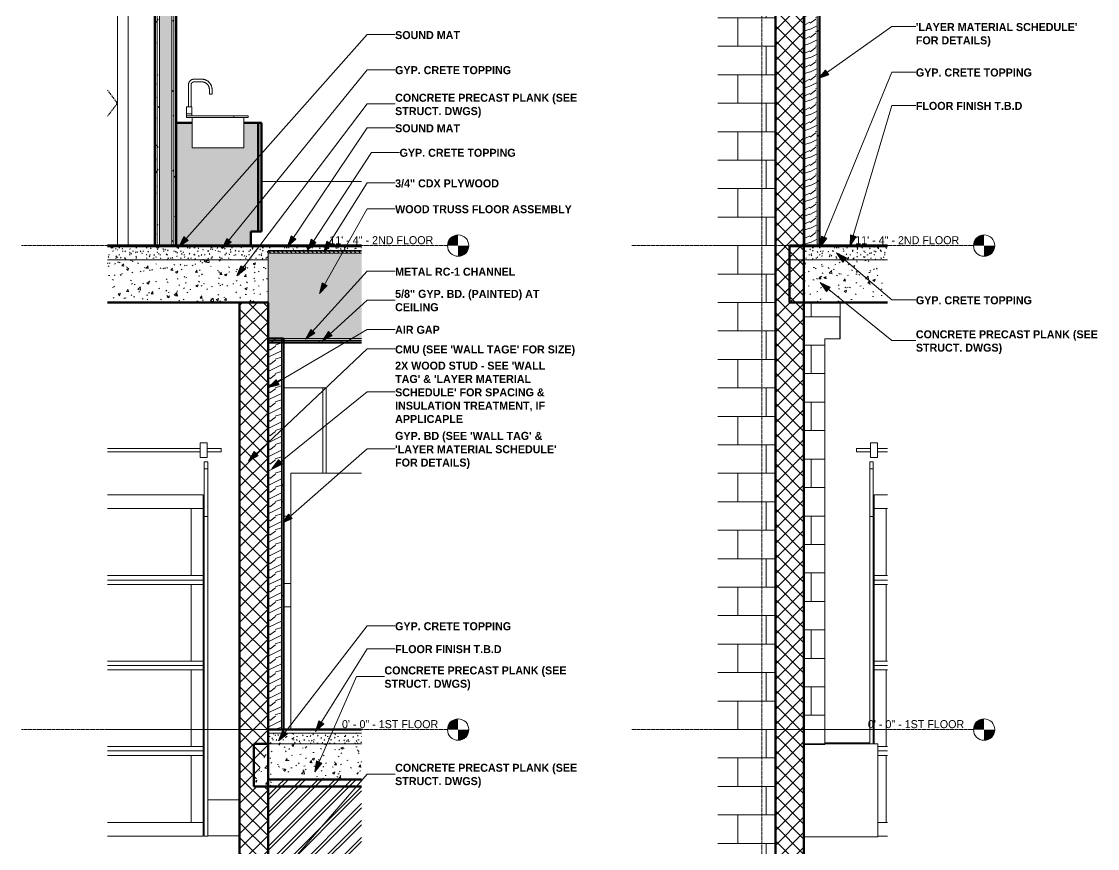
# Model space of a CAD drawing. Header units: inches. Extents: x 11710 to 12358, y -212 to 450.
# Drawn here: x 11709.7 to 12012.1, y -33.4 to 199 of the extents above; entities that cross this region are included whole.
import ezdxf

# ---------------------------------------------------------------- set-up
doc = ezdxf.new("R2010")
doc.units = ezdxf.units.IN
doc.header["$MEASUREMENT"] = 0
for name, pattern in [('Aligning Line 1_8_', [0.25, 0.125, -0.125]), ('Dash 1_16_', [0.125, 0.0625, -0.0625]), ('Grid Line 1_2_', [0.875, 0.5, -0.125, 0.125, -0.125])]:
    doc.linetypes.add(name, pattern=pattern)
for name, color, linetype, lineweight in [('0-1', 7, 'Continuous', 5), ('0-2', 10, 'Continuous', 18), ('0-4', 50, 'Continuous', 5), ('A-DOOR-1', 250, 'Dash 1_16_', 9), ('A-DOOR-3', 135, 'Continuous', 18), ('A-DOOR-FRAM-1', 250, 'Continuous', 9), ('A-FLOR-1', 8, 'Continuous', 5), ('A-FLOR-2', 31, 'Continuous', 5), ('A-FLOR-3', 251, 'Continuous', 5), ('A-FLOR-4', 192, 'Continuous', 70), ('A-FLOR-5', 135, 'Continuous', 18), ('A-FLOR-LEVL', 51, 'Continuous', 9), ('A-FLOR-LEVL-1', 51, 'Grid Line 1_2_', 9), ('A-FLOR-MCUT', 51, 'Continuous', 18), ('A-FLOR-PATT-1', 8, 'Continuous', 9), ('A-WALL-1', 252, 'Continuous', 18), ('A-WALL-2', 10, 'Continuous', 18), ('A-WALL-3', 7, 'Continuous', 70), ('A-WALL-4', 135, 'Continuous', 18), ('A-WALL-PATT-1', 250, 'Continuous', 9), ('A-WALL-PATT-2', 253, 'Continuous', 9), ('A-WALL-PATT-3', 55, 'Continuous', 9), ('A-WALL-PATT-4', 45, 'Continuous', 9), ('G-ANNO-SYMB', 111, 'Aligning Line 1_8_', 9), ('G-ANNO-TEXT', 231, 'Continuous', 9), ('I-WALL-1', 7, 'Continuous', 70), ('P-SANR-FIXT-1', 55, 'Continuous', 9), ('Q-CASE-1', 55, 'Continuous', 9), ('Q-CASE-2', 9, 'Continuous', 9), ('Q-CASE-3', 7, 'Continuous', 70), ('Q-SPCQ-1', 55, 'Continuous', 9), ('S-FNDN-3', 135, 'Continuous', 18), ('S-GRID-1', 1, 'Grid Line 1_2_', 9)]:
    doc.layers.add(name, color=color, linetype=linetype, lineweight=lineweight)
doc.styles.add('Century Gothic', font='ufonts.com_century-gothic.ttf', dxfattribs={"height": 2.25})
doc.styles.add('Century Gothic_B', font='GOTHICB.TTF', dxfattribs={"height": 2.25})
pattern_1 = [(0, (11023.755, 72), (7.68, 1.92), [0.317, -5.443, 0.317, -5.443, -30.72]), (0, (11023.755, 72), (7.68, 1.92), [-11.52, 0.317, -11.203, 0.317, -5.443, -13.44]), (0, (11023.755, 72), (7.68, 1.92), [-28.8, 0.317, -3.523, 0.317, -9.283]), (120, (11026.635, 72.96), (-5.502769, 5.691075), [0.317, -5.443, 0.317, -5.443, -30.72]), (120, (11026.635, 72.96), (-5.502769, 5.691075), [-11.52, 0.317, -11.203, 0.317, -5.443, -13.44]), (120, (11026.635, 72.96), (-5.502769, 5.691075), [-28.8, 0.317, -3.523, 0.317, -9.283]), (240, (11027.595, 76.8), (-2.177231, -7.611075), [0.317, -5.443, 0.317, -5.443, -30.72]), (240, (11027.595, 76.8), (-2.177231, -7.611075), [-11.52, 0.317, -11.203, 0.317, -5.443, -13.44]), (240, (11027.595, 76.8), (-2.177231, -7.611075), [-28.8, 0.317, -3.523, 0.317, -9.283])]
pattern_2 = [(0, (11023.755, 72), (3.84, 0.96), [0.317, -2.563, 0.317, -2.563, -15.36]), (0, (11023.755, 72), (3.84, 0.96), [-5.76, 0.317, -5.443, 0.317, -2.563, -6.72]), (0, (11023.755, 72), (3.84, 0.96), [-14.4, 0.317, -1.603, 0.317, -4.483]), (120, (11025.195, 72.48), (-2.7513844, 2.8455376), [0.317, -2.563, 0.317, -2.563, -15.36]), (120, (11025.195, 72.48), (-2.7513844, 2.8455376), [-5.76, 0.317, -5.443, 0.317, -2.563, -6.72]), (120, (11025.195, 72.48), (-2.7513844, 2.8455376), [-14.4, 0.317, -1.603, 0.317, -4.483]), (240, (11025.675, 74.4), (-1.0886156, -3.8055376), [0.317, -2.563, 0.317, -2.563, -15.36]), (240, (11025.675, 74.4), (-1.0886156, -3.8055376), [-5.76, 0.317, -5.443, 0.317, -2.563, -6.72]), (240, (11025.675, 74.4), (-1.0886156, -3.8055376), [-14.4, 0.317, -1.603, 0.317, -4.483])]
pattern_3 = [(50, (11023.755, 72), (6.885997, -0.602097), [0.72, -7.92]), (355, (11023.755, 72), (-1.331756, 7.220547), [0.576, -6.336]), (100.451, (11024.329, 71.95), (5.55363, 6.61819), [0.612, -6.731]), (46.184, (11023.755, 73.92), (10.24564, -1.588925), [1.08, -11.88]), (96.636, (11024.609, 73.788), (8.97244, 9.35152), [0.918, -10.096]), (351.184, (11023.755, 73.92), (8.9732, 9.35123), [0.864, -9.504]), (21, (11024.715, 73.44), (5.730726, -3.865003), [0.72, -7.92]), (326, (11024.715, 73.44), (2.33581, 6.96088), [0.576, -6.336]), (71.451, (11025.193, 73.118), (8.065876, 3.09595), [0.612, -6.731]), (37.5, (11023.755, 72), (0.116866, 3.1954784), [0.317, -5.942, 0.317, -6.115, -6.36]), (37.5, (11023.755, 72), (0.116866, 3.1954784), [-12.691, 0.317, -6.043]), (7.5, (11023.755, 72), (2.52543, 3.786025), [0.317, -3.35, 0.317, -5.798, -2.424]), (7.5, (11023.755, 72), (2.52543, 3.786025), [-9.782, 0.317, -2.107]), (327.5, (11021.614, 72), (5.1243685, -0.216176), [0.317, -2.083, 0.317, -7.171, -9.936]), (327.5, (11021.614, 72), (5.1243685, -0.216176), [-9.888, 0.317, -9.619]), (317.5, (11020.654, 72), (5.598326, 0.96141), [0.317, -2.803, 0.317, -4.656, -7.056]), (317.5, (11020.654, 72), (5.598326, 0.96141), [-8.093, 0.317, -6.739])]
pattern_4 = [(0, (11811.6385, -20), (0, 8), []), (90, (11811.6385, -20), (-8, 8), [8, -8])]

# ---------------------------------------------------------------- blocks, each defined once
blk = doc.blocks.new('Refrigerator_-_Side-by-Side_6047 - 36_ X 30_-1372843-Section 25 - Callout 1')
at = {"layer": 'Q-SPCQ-1'}
for p, q in [((11805.25, 72), (11785.36, 72)), ((11785.36, 72), (11785.36, 0))]:
    blk.add_line(p, q, dxfattribs=at)
blk = doc.blocks.new('OD_CW_Base Cabinet - OD_CW_Base Cabinet-2128665-Section 25 - Callout 1')
at = {"layer": 'Q-CASE-1'}
blk.add_line((11785.36, 34.5), (11783.36, 34.5), dxfattribs=at)
blk = doc.blocks.new('OD_CW_Upper Cabinet - OD_CW_Upper Cabinet-2128637-Section 25 - Callout 1')
at = {"layer": 'Q-CASE-1'}
for p, q in [((11794.36, 96), (11783.36, 96)), ((11795.36, 96), (11794.36, 96)), ((11794.36, 72), (11794.36, 96)), ((11794.36, 96), (11794.36, 72)), ((11795.36, 96), (11795.36, 72)), ((11785.36, 60), (11783.36, 60))]:
    blk.add_line(p, q, dxfattribs=at)
blk = doc.blocks.new('Range - 24_ x 24_-1372826-Section 25 - Callout 1')
at = {"layer": 'Q-SPCQ-1'}
blk.add_line((11785.36, 41), (11783.36, 41), dxfattribs=at)
blk = doc.blocks.new('Bath Tub - Maestro - 60_x30_-1372872-Section 25 - Callout 1')
at = {"layer": 'P-SANR-FIXT-1'}
blk.add_line((11777.19, 154), (11805.25, 154), dxfattribs=at)
blk = doc.blocks.new('M_Sink Vanity-Square - 500 x 440mm-1352614-Section 25 - Callout 1')
at = {"layer": 'P-SANR-FIXT-1'}
for p, q in [((11760.38, 182.75), (11758.19, 182.75)), ((11758.19, 182), (11760.38, 182)), ((11756.63, 181.19), (11756.63, 175)), ((11757.38, 175), (11757.38, 181.19)), ((11762.5, 179.87), (11762.5, 178.5)), ((11763.25, 178.5), (11762.5, 178.5)), ((11763.25, 178.5), (11763.25, 179.87)), ((11756.06, 175), (11756.06, 172.99)), ((11756.06, 175), (11756.06, 172.99)), ((11756.06, 172.99), (11756.06, 172.5)), ((11756.06, 172.99), (11757.56, 172.99)), ((11756.06, 172.5), (11756.06, 172)), ((11756.06, 172.5), (11758.56, 172.5)), ((11756.08, 175), (11756.81, 175)), ((11756.08, 175), (11756.08, 175)), ((11756.81, 175), (11757.55, 175)), ((11757.55, 175), (11757.55, 175)), ((11757.56, 172.99), (11757.56, 175)), ((11757.56, 172.99), (11757.56, 175)), ((11757.56, 172.5), (11757.56, 172.99)), ((11758.56, 172.5), (11769.39, 172.5)), ((11769.39, 172.5), (11773.39, 172.5)), ((11769.39, 172), (11769.39, 172.5)), ((11773.39, 172.5), (11773.39, 172)), ((11758.56, 172), (11756.06, 172)), ((11757.69, 172), (11757.69, 163.5)), ((11769.39, 172), (11758.56, 172)), ((11773.39, 172), (11769.39, 172)), ((11772.14, 163.5), (11772.14, 172)), ((11760.44, 163.5), (11757.69, 163.5)), ((11769.39, 163.5), (11760.44, 163.5)), ((11772.14, 163.5), (11769.39, 163.5))]:
    blk.add_line(p, q, dxfattribs=at)
at = {"layer": 'P-SANR-FIXT-1', "flags": 128}
for points in [[(11758.19, 182.75), (11758.13, 182.75), (11758.06, 182.75), (11758, 182.74), (11757.94, 182.73), (11757.88, 182.72), (11757.82, 182.71), (11757.76, 182.69), (11757.7, 182.67), (11757.64, 182.65), (11757.58, 182.63), (11757.52, 182.6), (11757.47, 182.57), (11757.41, 182.54), (11757.36, 182.51), (11757.31, 182.48), (11757.26, 182.44), (11757.21, 182.4), (11757.16, 182.36), (11757.11, 182.32), (11757.07, 182.28), (11757.03, 182.23), (11756.99, 182.18), (11756.95, 182.13), (11756.91, 182.08), (11756.87, 182.03), (11756.84, 181.98), (11756.81, 181.92), (11756.78, 181.87), (11756.76, 181.81), (11756.73, 181.75), (11756.71, 181.69), (11756.69, 181.64), (11756.68, 181.58), (11756.66, 181.51), (11756.65, 181.45), (11756.64, 181.39), (11756.63, 181.33), (11756.63, 181.27), (11756.63, 181.2), (11756.63, 181.19)], [(11757.38, 181.19), (11757.38, 181.22), (11757.38, 181.25), (11757.38, 181.28), (11757.39, 181.32), (11757.39, 181.35), (11757.4, 181.38), (11757.41, 181.41), (11757.42, 181.44), (11757.43, 181.47), (11757.44, 181.5), (11757.45, 181.53), (11757.47, 181.56), (11757.48, 181.59), (11757.5, 181.62), (11757.52, 181.65), (11757.54, 181.67), (11757.56, 181.7), (11757.58, 181.72), (11757.6, 181.75), (11757.62, 181.77), (11757.65, 181.79), (11757.67, 181.81), (11757.7, 181.83), (11757.72, 181.85), (11757.75, 181.87), (11757.78, 181.89), (11757.81, 181.9), (11757.84, 181.92), (11757.86, 181.93), (11757.89, 181.94), (11757.93, 181.96), (11757.96, 181.97), (11757.99, 181.97), (11758.02, 181.98), (11758.05, 181.99), (11758.08, 181.99), (11758.12, 182), (11758.15, 182), (11758.18, 182), (11758.19, 182)], [(11763.25, 179.87), (11763.25, 179.99), (11763.24, 180.1), (11763.23, 180.22), (11763.22, 180.33), (11763.19, 180.45), (11763.17, 180.56), (11763.14, 180.67), (11763.11, 180.78), (11763.07, 180.89), (11763.02, 180.99), (11762.98, 181.1), (11762.93, 181.2), (11762.87, 181.3), (11762.81, 181.4), (11762.75, 181.5), (11762.68, 181.59), (11762.61, 181.68), (11762.54, 181.77), (11762.46, 181.86), (11762.38, 181.94), (11762.3, 182.02), (11762.21, 182.09), (11762.12, 182.16), (11762.03, 182.23), (11761.93, 182.29), (11761.83, 182.35), (11761.73, 182.41), (11761.63, 182.46), (11761.52, 182.51), (11761.42, 182.55), (11761.31, 182.59), (11761.2, 182.63), (11761.09, 182.66), (11760.98, 182.69), (11760.87, 182.71), (11760.75, 182.73), (11760.64, 182.74), (11760.52, 182.75), (11760.41, 182.75), (11760.38, 182.75)], [(11760.38, 182), (11760.46, 182), (11760.55, 181.99), (11760.63, 181.98), (11760.72, 181.97), (11760.8, 181.96), (11760.88, 181.94), (11760.96, 181.92), (11761.05, 181.89), (11761.13, 181.86), (11761.2, 181.83), (11761.28, 181.8), (11761.36, 181.76), (11761.43, 181.72), (11761.51, 181.68), (11761.58, 181.63), (11761.65, 181.58), (11761.71, 181.53), (11761.78, 181.47), (11761.84, 181.42), (11761.9, 181.36), (11761.96, 181.29), (11762.01, 181.23), (11762.07, 181.16), (11762.12, 181.09), (11762.17, 181.02), (11762.21, 180.95), (11762.25, 180.88), (11762.29, 180.8), (11762.33, 180.72), (11762.36, 180.65), (11762.39, 180.57), (11762.41, 180.48), (11762.44, 180.4), (11762.45, 180.32), (11762.47, 180.24), (11762.48, 180.15), (11762.49, 180.07), (11762.5, 179.98), (11762.5, 179.9), (11762.5, 179.87)]]:
    blk.add_lwpolyline(points, dxfattribs=at)
blk = doc.blocks.new('OD_CW_Base Cabinet - OD_CW_Base Cabinet-1833608-Section 25 - Callout 1')
at = {"layer": 'Q-CASE-2'}
for points in [[(11774.19, 136), (11774.19, 140), (11776.19, 140), (11776.19, 170.5), (11772.14, 170.5), (11772.14, 163.5), (11757.69, 163.5), (11757.69, 170.5), (11753.19, 170.5), (11753.19, 136), (11769.57, 136)], [(11777.19, 140), (11777.19, 170.5), (11776.19, 170.5), (11776.19, 140)]]:
    blk.add_hatch(color=256, dxfattribs=at).paths.add_polyline_path(points, flags=0)
at = {"layer": 'Q-CASE-3'}
for p, q in [((11757.69, 170.5), (11753.19, 170.5)), ((11753.19, 170.5), (11753.19, 136)), ((11776.19, 170.5), (11772.14, 170.5)), ((11777.19, 170.5), (11776.19, 170.5)), ((11776.19, 170.5), (11776.19, 140)), ((11776.19, 140), (11776.19, 170.5)), ((11777.19, 140), (11777.19, 170.5)), ((11774.19, 136), (11774.19, 140)), ((11774.19, 140), (11776.19, 140)), ((11776.19, 140), (11777.19, 140)), ((11753.19, 136), (11774.19, 136))]:
    blk.add_line(p, q, dxfattribs=at)
blk = doc.blocks.new('Single-Flush - 30_ x 80_-1421383-Section 25 - Callout 1')
at = {"layer": 'A-DOOR-1'}
for p in [(11733.9, 179.65), (11733.9, 172.35)]:
    blk.add_line(p, (11736.64, 176), dxfattribs=at)
at = {"layer": 'A-DOOR-FRAM-1'}
for p, q in [((11739.64, 219), (11733.9, 219)), ((11739.64, 136), (11739.64, 219)), ((11733.9, 216), (11736.64, 216)), ((11736.64, 216), (11736.64, 136))]:
    blk.add_line(p, q, dxfattribs=at)
blk = doc.blocks.new('CTR - 1st Phase - Unit Layouts_rvt-1-Section 25 - Callout 1')
at = {"layer": '0-2'}
for name in ['Single-Flush - 30_ x 80_-1421383-Section 25 - Callout 1', 'M_Sink Vanity-Square - 500 x 440mm-1352614-Section 25 - Callout 1', 'OD_CW_Base Cabinet - OD_CW_Base Cabinet-1833608-Section 25 - Callout 1', 'Bath Tub - Maestro - 60_x30_-1372872-Section 25 - Callout 1', 'OD_CW_Upper Cabinet - OD_CW_Upper Cabinet-2128637-Section 25 - Callout 1', 'Refrigerator_-_Side-by-Side_6047 - 36_ X 30_-1372843-Section 25 - Callout 1', 'Range - 24_ x 24_-1372826-Section 25 - Callout 1', 'OD_CW_Base Cabinet - OD_CW_Base Cabinet-2128665-Section 25 - Callout 1']:
    blk.add_blockref(name, (0, 0), dxfattribs=at)
blk = doc.blocks.new('CTR - 1st Phase - Common Walls_rvt-1-Section 25 - Callout 1')
at = {"layer": 'A-WALL-1'}
blk.add_hatch(color=256, dxfattribs=at).paths.add_polyline_path([(11778.99, 0), (11779.24, 0), (11779.24, 108.75), (11778.99, 108.75), (11778.99, 24.7)], flags=0)
at = {"layer": 'A-WALL-PATT-1'}
h = blk.add_hatch(dxfattribs=at)
h.set_pattern_fill('FP_1', color=256, style=0, pattern_type=2)
h.set_pattern_definition(pattern_1)
h.paths.add_polyline_path([(11747.81, 136), (11747.81, 240.75), (11747.19, 240.75), (11747.19, 136)], flags=0)
h = blk.add_hatch(dxfattribs=at)
h.set_pattern_fill('FP_1', color=256, style=0, pattern_type=2)
h.set_pattern_definition(pattern_1)
h.paths.add_polyline_path([(11748.44, 136), (11748.44, 240.75), (11747.81, 240.75), (11747.81, 136)], flags=0)
h = blk.add_hatch(dxfattribs=at)
h.set_pattern_fill('FP_1', color=256, style=0, pattern_type=2)
h.set_pattern_definition(pattern_1)
h.paths.add_polyline_path([(11751.94, 136), (11752.56, 136), (11752.56, 240.75), (11751.94, 240.75), (11751.94, 140)], flags=0)
h = blk.add_hatch(dxfattribs=at)
h.set_pattern_fill('FP_1', color=256, style=0, pattern_type=2)
h.set_pattern_definition(pattern_1)
h.paths.add_polyline_path([(11752.56, 136), (11753.19, 136), (11753.19, 240.75), (11752.56, 240.75), (11752.56, 136.79)], flags=0)
h = blk.add_hatch(dxfattribs=at)
h.set_pattern_fill('FP_1', color=256, style=0, pattern_type=2)
h.set_pattern_definition(pattern_1)
h.paths.add_polyline_path([(11783.36, 0), (11783.36, 108.75), (11782.74, 108.75), (11782.74, 0)], flags=0)
at = {"layer": 'A-WALL-PATT-2'}
h = blk.add_hatch(dxfattribs=at)
h.set_pattern_fill('FP_5', color=256, style=0, pattern_type=2)
h.set_pattern_definition([(161.57, (11023.875, 72.12), (-0.9603837, -0.00039918), [0, -6.83, 0.758, 0]), (18.43, (11023.635, 72.12), (-0.9603837, 0.00039918), [0, -6.83, 0.758, 0]), (108.43, (11023.875, 72.12), (0.47951018, -2.4005264), [2.276, -5.312]), (71.57, (11023.635, 72.12), (0.47951018, 2.4005264), [2.276, -5.312])])
h.paths.add_polyline_path([(11751.94, 136), (11751.94, 241.87), (11748.44, 241.87), (11748.44, 136), (11751.74, 136)], flags=0)
h = blk.add_hatch(dxfattribs=at)
h.set_pattern_fill('FP_7', color=256, style=0, pattern_type=2)
h.set_pattern_definition([(216.87, (11025.354, 75.998), (11.9951857, 7.9964214), [1.999, -17.993]), (206.565, (11027.753, 74.799), (-3.998093, -3.998086), [4.47, -4.47]), (198.435, (11027.753, 72.8), (-7.9970804, -3.9980748), [2.529, -10.115])])
h.paths.add_polyline_path([(11779.24, 0), (11782.74, 0), (11782.74, 109.87), (11779.24, 109.87), (11779.24, 21.73)], flags=0)
h = blk.add_hatch(dxfattribs=at)
h.set_pattern_fill('FP_6', color=256, style=0, pattern_type=2)
h.set_pattern_definition([(45, (11023.755, 72), (-2.375879, 2.375879), []), (45, (11023.755, 75.6), (-2.375879, 2.375879), [])])
h.paths.add_polyline_path([(11785.18, -128), (11786.18, -128), (11786.18, -40), (11805.25, -40), (11805.25, -14), (11778.99, -14), (11782.62, -16), (11778.99, -16), (11778.99, -128)], flags=0)
at = {"layer": 'A-WALL-2'}
for p, q in [((11747.81, 242), (11747.81, 136)), ((11748.44, 242), (11748.44, 136)), ((11751.94, 242), (11751.94, 136)), ((11752.56, 242), (11752.56, 136)), ((11779.24, 109.87), (11779.24, 0)), ((11782.74, 109.87), (11782.74, 0))]:
    blk.add_line(p, q, dxfattribs=at)
at = {"layer": 'A-WALL-3'}
for p, q in [((11783.36, 109.87), (11778.99, 109.87)), ((11778.99, 109.87), (11778.99, 0)), ((11783.36, 0), (11783.36, 109.87)), ((11778.99, 0), (11783.36, 0))]:
    blk.add_line(p, q, dxfattribs=at)
at = {"layer": 'I-WALL-1'}
for p, q in [((11747.19, 242), (11747.19, 136)), ((11753.19, 136), (11753.19, 242)), ((11747.19, 136), (11753.19, 136)), ((11805.25, -14), (11778.99, -14)), ((11778.99, -14), (11778.99, -128))]:
    blk.add_line(p, q, dxfattribs=at)
blk = doc.blocks.new('CTR - 1st Phase -Stairs _ Elevators_rvt-1-Section 25 - Callout 1')
at = {"layer": 'A-WALL-PATT-4'}
h = blk.add_hatch(dxfattribs=at)
h.set_pattern_fill('FP_11', color=256, style=0, pattern_type=2)
h.set_pattern_definition([(45, (11023.755, 72), (-2.12132, 2.12132), []), (135, (11023.755, 72), (-2.12132, -2.12132), [])])
h.paths.add_polyline_path([(11778.99, -140), (11778.99, -16), (11774.99, -16), (11778.99, -4), (11778.99, 120), (11770.99, 120), (11770.99, -58.38), (11774.99, -58.38), (11774.99, -70.51), (11770.99, -70.51), (11770.99, -140)], flags=0)
at = {"layer": 'A-WALL-3'}
for p, q in [((11778.99, 120), (11770.99, 120)), ((11770.99, 120), (11770.99, -140)), ((11778.99, -140), (11778.99, 120))]:
    blk.add_line(p, q, dxfattribs=at)
blk = doc.blocks.new('Door-Sectional_Model3502_Comcl_Amarr - one-1908623-Section 25 - Callout 1')
at = {"layer": 'A-DOOR-3'}
for p, q in [((11759.91, 79), (11733.9, 79)), ((11761.85, 80.58), (11759.91, 80.58)), ((11759.91, 76.42), (11759.91, 80.58)), ((11761.85, 76.42), (11761.85, 80.58)), ((11765.79, 79), (11761.85, 79)), ((11765.79, 78), (11765.79, 79)), ((11733.9, 78), (11759.91, 78)), ((11759.91, 76.42), (11761.85, 76.42)), ((11761.85, 78), (11765.79, 78)), ((11762.07, 75.25), (11761.07, 75.25)), ((11761.07, 75.25), (11761.07, 73.25)), ((11761.07, 73.25), (11762.07, 73.25)), ((11761.07, 59.91), (11761.07, 73.25)), ((11762.07, 73.25), (11762.07, 75.25)), ((11762.07, 73.25), (11762.07, 59.91)), ((11760.79, 66), (11733.9, 66)), ((11760.79, 62.13), (11760.79, 66)), ((11733.9, 62.13), (11760.79, 62.13)), ((11757.41, 62.13), (11757.41, 43.25)), ((11760.79, 62.13), (11757.41, 62.13)), ((11760.79, 43.25), (11760.79, 62.13)), ((11761.07, 59.91), (11762.07, 59.91)), ((11761.07, -29.96), (11761.07, 59.91)), ((11762.07, 59.91), (11762.07, -29.96)), ((11760.79, 43.25), (11733.9, 43.25)), ((11757.41, 43.25), (11760.79, 43.25)), ((11760.79, 42), (11760.79, 43.25)), ((11733.9, 42), (11760.79, 42)), ((11760.79, 42), (11733.9, 42)), ((11733.9, 40.75), (11760.79, 40.75)), ((11757.41, 40.75), (11757.41, 19.25)), ((11760.79, 40.75), (11757.41, 40.75)), ((11760.79, 40.75), (11760.79, 42)), ((11760.79, 19.25), (11760.79, 40.75)), ((11760.79, 19.25), (11733.9, 19.25)), ((11757.41, 19.25), (11760.79, 19.25)), ((11760.79, 18), (11760.79, 19.25)), ((11733.9, 18), (11760.79, 18)), ((11760.79, 18), (11733.9, 18)), ((11733.9, 16.75), (11760.79, 16.75)), ((11757.41, 16.75), (11757.41, -4.75)), ((11760.79, 16.75), (11757.41, 16.75)), ((11760.79, 16.75), (11760.79, 18)), ((11760.79, -4.75), (11760.79, 16.75)), ((11760.79, -4.75), (11733.9, -4.75)), ((11733.9, -6), (11760.79, -6)), ((11760.79, -6), (11733.9, -6)), ((11757.41, -4.75), (11760.79, -4.75)), ((11760.79, -6), (11760.79, -4.75)), ((11760.79, -7.25), (11760.79, -6)), ((11733.9, -7.25), (11760.79, -7.25)), ((11757.41, -7.25), (11757.41, -26.12)), ((11760.79, -7.25), (11757.41, -7.25)), ((11760.79, -26.12), (11760.79, -7.25)), ((11760.79, -26.12), (11733.9, -26.12)), ((11757.41, -26.12), (11760.79, -26.12)), ((11760.79, -30), (11760.79, -26.12)), ((11733.9, -30), (11760.79, -30)), ((11762.07, -29.96), (11761.07, -29.96))]:
    blk.add_line(p, q, dxfattribs=at)
blk = doc.blocks.new('CTR - 1st Phase - Common Walls_rvt-2-Section 25 - Callout 2')
at = {"layer": 'A-WALL-1'}
blk.add_hatch(color=256, dxfattribs=at).paths.add_polyline_path([(11547.24, 136), (11547.24, 240.75), (11546.99, 240.75), (11546.99, 136)], flags=0)
at = {"layer": 'A-WALL-PATT-1'}
h = blk.add_hatch(dxfattribs=at)
h.set_pattern_fill('FP_13', color=256, style=0, pattern_type=2)
h.set_pattern_definition([(0, (10795.755, 72), (7.68, 1.92), [0.317, -5.443, 0.317, -5.443, -30.72]), (0, (10795.755, 72), (7.68, 1.92), [-11.52, 0.317, -11.203, 0.317, -5.443, -13.44]), (0, (10795.755, 72), (7.68, 1.92), [-28.8, 0.317, -3.523, 0.317, -9.283]), (120, (10798.635, 72.96), (-5.502769, 5.691075), [0.317, -5.443, 0.317, -5.443, -30.72]), (120, (10798.635, 72.96), (-5.502769, 5.691075), [-11.52, 0.317, -11.203, 0.317, -5.443, -13.44]), (120, (10798.635, 72.96), (-5.502769, 5.691075), [-28.8, 0.317, -3.523, 0.317, -9.283]), (240, (10799.595, 76.8), (-2.177231, -7.611075), [0.317, -5.443, 0.317, -5.443, -30.72]), (240, (10799.595, 76.8), (-2.177231, -7.611075), [-11.52, 0.317, -11.203, 0.317, -5.443, -13.44]), (240, (10799.595, 76.8), (-2.177231, -7.611075), [-28.8, 0.317, -3.523, 0.317, -9.283])])
h.paths.add_polyline_path([(11550.74, 136), (11551.36, 136), (11551.36, 240.75), (11550.74, 240.75)], flags=0)
at = {"layer": 'A-WALL-PATT-2'}
h = blk.add_hatch(dxfattribs=at)
h.set_pattern_fill('FP_17', color=256, style=0, pattern_type=2)
h.set_pattern_definition([(216.87, (10797.354, 75.998), (11.9951857, 7.9964214), [1.999, -17.993]), (206.565, (10799.753, 74.799), (-3.998093, -3.998086), [4.47, -4.47]), (198.435, (10799.753, 72.8), (-7.9970804, -3.9980748), [2.529, -10.115])])
h.paths.add_polyline_path([(11547.24, 136), (11550.74, 136), (11550.73, 241.87), (11547.24, 241.87)], flags=0)
at = {"layer": 'A-WALL-2'}
for p, q in [((11547.24, 241.87), (11547.24, 136)), ((11550.74, 241.87), (11550.74, 136))]:
    blk.add_line(p, q, dxfattribs=at)
at = {"layer": 'A-WALL-3'}
for p, q in [((11546.99, 241.87), (11546.99, 136)), ((11551.36, 136), (11551.36, 241.87)), ((11546.99, 136), (11551.36, 136))]:
    blk.add_line(p, q, dxfattribs=at)
blk = doc.blocks.new('CTR - 1st Phase -Stairs _ Elevators_rvt-2-Section 25 - Callout 2')
at = {"layer": 'A-WALL-PATT-3'}
h = blk.add_hatch(dxfattribs=at)
h.set_pattern_fill('FP_21', color=256, style=0, pattern_type=2)
h.set_pattern_definition([(0, (11430.989, -128), (0, 8), []), (90, (11430.989, -128), (-8, 8), [8, -8])])
h.paths.add_polyline_path([(11538.99, -128), (11538.99, 427.64), (11522.81, 427.64), (11522.81, -128)], flags=0)
at = {"layer": 'A-WALL-PATT-4'}
h = blk.add_hatch(dxfattribs=at)
h.set_pattern_fill('FP_22', color=256, style=0, pattern_type=2)
h.set_pattern_definition([(45, (10795.755, 72), (-2.12132, 2.12132), []), (135, (10795.755, 72), (-2.12132, -2.12132), [])])
h.paths.add_polyline_path([(11546.99, -128), (11546.99, 427.64), (11538.99, 427.64), (11538.99, -128), (11542.99, -128)], flags=0)
at = {"layer": 'A-WALL-3'}
for p, q in [((11538.99, 427.64), (11538.99, -128)), ((11546.99, -128), (11546.99, 427.64))]:
    blk.add_line(p, q, dxfattribs=at)
blk = doc.blocks.new('Door-Sectional_Model3502_Comcl_Amarr - one-1908623-Section 25 - Callout 2')
at = {"layer": 'A-DOOR-3'}
for p, q in [((11565.73, 79), (11561.79, 79)), ((11561.79, 78), (11561.79, 79)), ((11567.67, 80.58), (11565.73, 80.58)), ((11565.73, 76.42), (11565.73, 80.58)), ((11567.67, 76.42), (11567.67, 80.58)), ((11570.46, 79), (11567.67, 79)), ((11561.79, 78), (11565.73, 78)), ((11565.73, 76.42), (11567.67, 76.42)), ((11567.67, 78), (11570.46, 78)), ((11566.51, 75.25), (11565.51, 75.25)), ((11565.51, 75.25), (11565.51, 73.25)), ((11565.51, 73.25), (11566.51, 73.25)), ((11565.51, 59.91), (11565.51, 73.25)), ((11566.51, 73.25), (11566.51, 75.25)), ((11566.51, 73.25), (11566.51, 59.91)), ((11570.46, 66), (11566.79, 66)), ((11566.79, 66), (11566.79, 62.12)), ((11570.12, 62.12), (11566.79, 62.12)), ((11566.79, 62.12), (11566.79, 43.25)), ((11566.79, 62.12), (11570.46, 62.12)), ((11570.12, 43.25), (11570.12, 62.12)), ((11570.16, 62.12), (11570.16, 43.25)), ((11565.51, 59.91), (11566.51, 59.91)), ((11565.51, -4), (11565.51, 59.91)), ((11566.51, 59.91), (11566.51, -4)), ((11566.79, 43.25), (11570.12, 43.25)), ((11570.46, 43.25), (11566.79, 43.25)), ((11566.79, 43.25), (11566.79, 42)), ((11566.79, 42), (11570.46, 42)), ((11570.46, 42), (11566.79, 42)), ((11566.79, 42), (11566.79, 40.75)), ((11570.12, 40.75), (11566.79, 40.75)), ((11566.79, 40.75), (11566.79, 19.25)), ((11566.79, 40.75), (11570.46, 40.75)), ((11570.12, 19.25), (11570.12, 40.75)), ((11570.16, 40.75), (11570.16, 19.25)), ((11566.79, 19.25), (11570.12, 19.25)), ((11570.46, 19.25), (11566.79, 19.25)), ((11566.79, 19.25), (11566.79, 18)), ((11566.79, 18), (11570.46, 18)), ((11570.46, 18), (11566.79, 18)), ((11566.79, 18), (11566.79, 16.75)), ((11570.12, 16.75), (11566.79, 16.75)), ((11566.79, 16.75), (11566.79, -4)), ((11566.79, 16.75), (11570.46, 16.75)), ((11570.12, -4.75), (11570.12, 16.75)), ((11570.16, 16.75), (11570.16, -4.75)), ((11567.79, -4.75), (11570.12, -4.75)), ((11570.46, -4.75), (11567.79, -4.75)), ((11567.79, -6), (11570.46, -6)), ((11570.46, -6), (11567.79, -6)), ((11570.12, -7.25), (11567.79, -7.25)), ((11567.79, -7.25), (11570.46, -7.25)), ((11570.12, -26.13), (11570.12, -7.25)), ((11570.16, -7.25), (11570.16, -26.13)), ((11567.79, -26.13), (11570.12, -26.13)), ((11570.46, -26.13), (11567.79, -26.13)), ((11567.79, -30), (11570.46, -30))]:
    blk.add_line(p, q, dxfattribs=at)
blk = doc.blocks.new('Level - Level Head - Circle-50818-Section 25 - Callout 1')
at = {"layer": 'A-FLOR-LEVL'}
h = blk.add_hatch(color=256, dxfattribs=at)
edge = h.paths.add_edge_path(flags=0)
edge.add_line((11832.41, 0), (11829.41, 0))
edge.add_arc((11832.41, 0), 3, 90, 180, ccw=False)
edge.add_line((11832.41, 3), (11832.41, 0))
h = blk.add_hatch(color=256, dxfattribs=at)
edge = h.paths.add_edge_path(flags=0)
edge.add_line((11832.41, -3), (11832.41, 0))
edge.add_line((11832.41, 0), (11835.41, 0))
edge.add_arc((11832.41, 0), 3, 270, 360, ccw=False)
blk.add_circle((11832.41, 0), 3, dxfattribs=at)
blk = doc.blocks.new('Level - Level Head - Circle-50818-Section 25 - Callout 2')
at = {"layer": 'A-FLOR-LEVL'}
h = blk.add_hatch(color=256, dxfattribs=at)
edge = h.paths.add_edge_path(flags=0)
edge.add_line((11597.65, 0), (11594.65, 0))
edge.add_arc((11597.65, 0), 3, 90, 180, ccw=False)
edge.add_line((11597.65, 3), (11597.65, 0))
h = blk.add_hatch(color=256, dxfattribs=at)
edge = h.paths.add_edge_path(flags=0)
edge.add_line((11597.65, -3), (11597.65, 0))
edge.add_line((11597.65, 0), (11600.65, 0))
edge.add_arc((11597.65, 0), 3, 270, 360, ccw=False)
blk.add_circle((11597.65, 0), 3, dxfattribs=at)

msp = doc.modelspace()

# ---------------------------------------------------------------- hatches: boundary and pattern name
at = {"layer": 'A-FLOR-1'}
for points in [[(11769.57, 135.62), (11778.99, 135.62), (11778.99, 135.87), (11733.9, 135.87), (11733.9, 135.62), (11760.65, 135.62)], [(11787.41, 135.62), (11805.25, 135.62), (11805.25, 135.87), (11778.99, 135.87), (11778.99, 135.62)], [(11933.93, 135.62), (11953.02, 135.62), (11953.02, 135.87), (11929.55, 135.87), (11929.55, 135.62), (11933.3, 135.62)]]:
    msp.add_hatch(color=256, dxfattribs=at).paths.add_polyline_path(points, flags=0)
at = {"layer": 'A-FLOR-2'}
msp.add_hatch(color=256, dxfattribs=at).paths.add_polyline_path([(11778.99, 109.87), (11805.25, 109.87), (11805.25, 133.87), (11778.99, 133.87), (11778.99, 120)], flags=0)
at = {"layer": 'A-FLOR-3'}
h = msp.add_hatch(color=256, dxfattribs=at)
h.paths.add_polyline_path([(11782.74, 109.37), (11805.25, 109.37), (11805.25, 109.87), (11782.74, 109.87)], flags=0)
h.paths.add_polyline_path([(11779.01, 109.37), (11779.24, 109.37), (11779.24, 109.87), (11778.99, 109.87), (11778.99, 109.37)], flags=0)
at = {"layer": 'A-FLOR-PATT-1'}
h = msp.add_hatch(dxfattribs=at)
h.set_pattern_fill('FP_2', color=256, style=0, pattern_type=2)
h.set_pattern_definition(pattern_2)
h.paths.add_polyline_path([(11778.99, 132), (11778.99, 135.62), (11733.9, 135.62), (11733.9, 132), (11769.57, 132)], flags=0)
h = msp.add_hatch(dxfattribs=at)
h.set_pattern_fill('FP_2', color=256, style=0, pattern_type=2)
h.set_pattern_definition(pattern_2)
h.paths.add_polyline_path([(11778.99, 134.62), (11805.25, 134.62), (11805.25, 135.62), (11778.99, 135.62)], flags=0)
h = msp.add_hatch(dxfattribs=at)
h.set_pattern_fill('FP_3', color=256, style=0, pattern_type=2)
h.set_pattern_definition([(0, (11023.755, 72), (0, 1.2), []), (315, (11023.755, 72), (1.1992531, 0), [1.696, -1.696]), (45, (11023.755, 72), (1.1992531, 0), [1.696, -1.696])])
h.paths.add_polyline_path([(11805.25, 133.87), (11805.25, 134.62), (11778.99, 134.62), (11778.99, 133.87), (11796.33, 133.87)], flags=0)
h = msp.add_hatch(dxfattribs=at)
h.set_pattern_fill('FP_14', color=256, style=0, pattern_type=2)
h.set_pattern_definition([(0, (11178.3165, 72), (3.84, 0.96), [0.317, -2.563, 0.317, -2.563, -15.36]), (0, (11178.3165, 72), (3.84, 0.96), [-5.76, 0.317, -5.443, 0.317, -2.563, -6.72]), (0, (11178.3165, 72), (3.84, 0.96), [-14.4, 0.317, -1.603, 0.317, -4.483]), (120, (11179.7565, 72.48), (-2.7513844, 2.8455376), [0.317, -2.563, 0.317, -2.563, -15.36]), (120, (11179.7565, 72.48), (-2.7513844, 2.8455376), [-5.76, 0.317, -5.443, 0.317, -2.563, -6.72]), (120, (11179.7565, 72.48), (-2.7513844, 2.8455376), [-14.4, 0.317, -1.603, 0.317, -4.483]), (240, (11180.2365, 74.4), (-1.0886156, -3.8055376), [0.317, -2.563, 0.317, -2.563, -15.36]), (240, (11180.2365, 74.4), (-1.0886156, -3.8055376), [-5.76, 0.317, -5.443, 0.317, -2.563, -6.72]), (240, (11180.2365, 74.4), (-1.0886156, -3.8055376), [-14.4, 0.317, -1.603, 0.317, -4.483])])
h.paths.add_polyline_path([(11931.15, 132), (11953.02, 132), (11953.02, 135.62), (11929.55, 135.62), (11929.55, 132)], flags=0)
h = msp.add_hatch(dxfattribs=at)
h.set_pattern_fill('FP_8', color=256, style=0, pattern_type=2)
h.set_pattern_definition(pattern_3)
h.paths.add_polyline_path([(11769.57, 120), (11778.99, 120), (11778.99, 132), (11733.9, 132), (11733.9, 120)], flags=0)
h = msp.add_hatch(dxfattribs=at)
h.set_pattern_fill('FP_19', color=256, style=0, pattern_type=2)
h.set_pattern_definition([(50, (11178.3165, 72), (6.885997, -0.602097), [0.72, -7.92]), (355, (11178.3165, 72), (-1.331756, 7.220547), [0.576, -6.336]), (100.451, (11178.8905, 71.95), (5.55363, 6.61819), [0.612, -6.731]), (46.184, (11178.3165, 73.92), (10.24564, -1.588925), [1.08, -11.88]), (96.636, (11179.17, 73.788), (8.97244, 9.35152), [0.918, -10.096]), (351.184, (11178.316, 73.92), (8.9732, 9.35123), [0.864, -9.504]), (21, (11179.2765, 73.44), (5.730726, -3.865003), [0.72, -7.92]), (326, (11179.2765, 73.44), (2.33581, 6.96088), [0.576, -6.336]), (71.451, (11179.7545, 73.118), (8.065876, 3.09595), [0.612, -6.731]), (37.5, (11178.3165, 72), (0.116866, 3.1954784), [0.317, -5.942, 0.317, -6.115, -6.36]), (37.5, (11178.3165, 72), (0.116866, 3.1954784), [-12.691, 0.317, -6.043]), (7.5, (11178.3165, 72), (2.52543, 3.786025), [0.317, -3.35, 0.317, -5.798, -2.424]), (7.5, (11178.3165, 72), (2.52543, 3.786025), [-9.782, 0.317, -2.107]), (327.5, (11176.1755, 72), (5.1243685, -0.216176), [0.317, -2.083, 0.317, -7.171, -9.936]), (327.5, (11176.1755, 72), (5.1243685, -0.216176), [-9.888, 0.317, -9.619]), (317.5, (11175.2155, 72), (5.598326, 0.96141), [0.317, -2.803, 0.317, -4.656, -7.056]), (317.5, (11175.2155, 72), (5.598326, 0.96141), [-8.093, 0.317, -6.739])])
h.paths.add_polyline_path([(11929.55, 120), (11953.02, 120), (11953.02, 132), (11929.55, 132)], flags=0)
h = msp.add_hatch(dxfattribs=at)
h.set_pattern_fill('FP_1', color=256, style=0, pattern_type=2)
h.set_pattern_definition(pattern_1)
h.paths.add_polyline_path([(11805.25, 108.75), (11805.25, 109.37), (11782.74, 109.37), (11782.74, 108.75), (11783.36, 108.75)], flags=0)
h.paths.add_polyline_path([(11779.03, 108.75), (11779.24, 108.75), (11779.24, 109.37), (11778.99, 109.37), (11778.99, 108.75)], flags=0)
h = msp.add_hatch(dxfattribs=at)
h.set_pattern_fill('FP_2', color=256, style=0, pattern_type=2)
h.set_pattern_definition(pattern_2)
h.paths.add_polyline_path([(11787.41, -4), (11805.25, -4), (11805.25, -1), (11778.99, -1), (11778.99, -4), (11783.53, -4)], flags=0)
h = msp.add_hatch(dxfattribs=at)
h.set_pattern_fill('FP_8', color=256, style=0, pattern_type=2)
h.set_pattern_definition(pattern_3)
h.paths.add_polyline_path([(11778.99, -16), (11782.62, -16), (11778.99, -14), (11805.25, -14), (11805.25, -4), (11778.99, -4), (11774.99, -16)], flags=0)
at = {"layer": 'A-WALL-PATT-3'}
h = msp.add_hatch(dxfattribs=at)
h.set_pattern_fill('FP_18', color=256, style=0, pattern_type=2)
h.set_pattern_definition(pattern_4)
h.paths.add_polyline_path([(11935.46, -4.25), (11935.46, -4), (11935.46, 109.75), (11931.15, 109.75), (11931.15, 120), (11929.55, 120), (11929.55, -4.25)], flags=0)
h = msp.add_hatch(dxfattribs=at)
h.set_pattern_fill('FP_18', color=256, style=0, pattern_type=2)
h.set_pattern_definition(pattern_4)
h.paths.add_polyline_path([(11935.46, 109.75), (11939.78, 109.75), (11939.78, 120), (11931.15, 120), (11931.15, 109.75), (11933.3, 109.75)], flags=0)
at = {"layer": 'G-ANNO-TEXT'}
for points in [[(11933.68, 182.93), (11936.59, 184.01), (11935.66, 185.32)], [(11753.98, 135.73), (11756.57, 137.44), (11755.37, 138.51)], [(11766.1, 135.14), (11768.62, 136.97), (11767.37, 137.98)], [(11784.47, 135.76), (11786.81, 137.8), (11785.48, 138.7)], [(11790.14, 134.81), (11792.45, 136.88), (11791.11, 137.76)], [(11794.62, 134.23), (11796.9, 136.34), (11795.54, 137.2)], [(11934.13, 135.58), (11936.01, 138.05), (11934.52, 138.66)], [(11942.59, 135.94), (11944.22, 138.59), (11942.68, 139.04)], [(11938.77, 133.93), (11940.53, 131.37), (11941.57, 132.6)], [(11770.21, 127.45), (11772.66, 129.36), (11771.38, 130.33)], [(11793.43, 122.55), (11795.6, 124.77), (11794.2, 125.56)], [(11934.13, 125.58), (11935.96, 123.07), (11936.97, 124.32)], [(11789.55, 109.67), (11792.16, 111.35), (11790.97, 112.43)], [(11794.28, 109.26), (11797.04, 110.68), (11795.96, 111.87)], [(11779.1, 96.08), (11782.09, 96.91), (11781.28, 98.3)], [(11773.47, 75.46), (11776.2, 76.94), (11775.1, 78.11)], [(11780.07, 73.3), (11782.91, 74.56), (11781.91, 75.81)], [(11783.01, 57.96), (11785.79, 59.34), (11784.73, 60.55)], [(11792.35, -0.53), (11794.62, 1.59), (11793.25, 2.44)], [(11781.89, -3.17), (11784.36, -1.28), (11783.08, -0.3)], [(11792.18, -11.86), (11794.12, -9.44), (11792.65, -8.79)]]:
    msp.add_hatch(color=256, dxfattribs=at).paths.add_polyline_path(points, flags=0)

# ---------------------------------------------------------------- linework, layer by layer
at = {"layer": 'A-FLOR-4'}
for p, q in [((11805.25, 136), (11733.9, 136)), ((11953.02, 136), (11925.55, 136)), ((11925.55, 136), (11925.55, 120)), ((11733.9, 120), (11778.99, 120)), ((11778.99, 120), (11778.99, 108.75)), ((11925.55, 120), (11953.02, 120)), ((11778.99, 108.75), (11805.25, 108.75)), ((11805.25, 0), (11778.99, 0)), ((11778.99, 0), (11778.99, -4)), ((11778.99, -4), (11774.99, -4)), ((11774.99, -4), (11774.99, -16)), ((11774.99, -16), (11805.25, -16))]:
    msp.add_line(p, q, dxfattribs=at)
at = {"layer": 'A-FLOR-5'}
for p, q in [((11761.07, -29.83), (11760.79, -29.83)), ((11770.99, -29.83), (11762.07, -29.83))]:
    msp.add_line(p, q, dxfattribs=at)
at = {"layer": 'A-FLOR-LEVL-1'}
for p, q in [((11709.71, 136), (11829.41, 136)), ((11881.19, 136), (11977.21, 136)), ((11709.71, 0), (11829.41, 0)), ((11881.19, 0), (11977.21, 0))]:
    msp.add_line(p, q, dxfattribs=at)
at = {"layer": 'A-FLOR-MCUT'}
for p, q in [((11805.25, 135.87), (11733.9, 135.87)), ((11805.25, 135.62), (11733.9, 135.62)), ((11805.25, 134.62), (11778.99, 134.62)), ((11778.99, 134.62), (11778.99, 120)), ((11805.25, 133.87), (11778.99, 133.87)), ((11953.02, 135.87), (11925.55, 135.87)), ((11953.02, 135.62), (11925.55, 135.62)), ((11778.99, 132), (11733.9, 132)), ((11953.02, 132), (11925.55, 132)), ((11805.25, 109.87), (11778.99, 109.87)), ((11805.25, 109.37), (11778.99, 109.37)), ((11805.25, -1), (11778.99, -1)), ((11778.99, -4), (11805.25, -4))]:
    msp.add_line(p, q, dxfattribs=at)
at = {"layer": 'A-WALL-4'}
for p, q in [((11939.78, 120), (11939.78, 109.75)), ((11939.78, 109.75), (11935.46, 109.75)), ((11935.46, -4.25), (11935.46, 109.75)), ((11929.55, -4.25), (11935.46, -4.25)), ((11935.46, -3.75), (11948.07, -3.75)), ((11949.07, -3.75), (11949.35, -3.75)), ((11760.79, -19.75), (11761.07, -19.75)), ((11762.07, -19.75), (11770.99, -19.75))]:
    msp.add_line(p, q, dxfattribs=at)
at = {"layer": 'G-ANNO-SYMB'}
for p, q in [((11733.9, 0), (11805.25, 0)), ((11905.37, 0), (11953.02, 0))]:
    msp.add_line(p, q, dxfattribs=at)
at = {"layer": 'G-ANNO-TEXT'}
for p, q in [((11933.68, 182.93), (11954.28, 197.53)), ((11954.28, 197.53), (11961.03, 197.53)), ((11753.98, 135.73), (11806.84, 195.27)), ((11806.84, 195.27), (11814.7, 195.27)), ((11766.1, 135.14), (11806.84, 185.42)), ((11806.84, 185.42), (11814.7, 185.42)), ((11935.66, 185.32), (11933.68, 182.93)), ((11934.13, 135.58), (11954.28, 184.76)), ((11936.59, 184.01), (11935.66, 185.32)), ((11954.28, 184.76), (11961.03, 184.76)), ((11933.68, 182.93), (11936.59, 184.01)), ((11770.21, 127.45), (11806.84, 175.79)), ((11806.84, 175.79), (11814.7, 175.79)), ((11942.59, 135.94), (11954.28, 175.38)), ((11954.28, 175.38), (11961.03, 175.38)), ((11784.47, 135.76), (11806.84, 169.09)), ((11806.84, 169.09), (11814.7, 169.09)), ((11790.14, 134.81), (11808.1, 162.2)), ((11808.1, 162.2), (11815.95, 162.2)), ((11794.62, 134.23), (11806.84, 153.6)), ((11806.84, 153.6), (11814.7, 153.6)), ((11793.43, 122.55), (11806.84, 146.35)), ((11806.84, 146.35), (11814.7, 146.35)), ((11755.37, 138.51), (11753.98, 135.73)), ((11753.98, 135.73), (11756.57, 137.44)), ((11756.57, 137.44), (11755.37, 138.51)), ((11767.37, 137.98), (11766.1, 135.14)), ((11766.1, 135.14), (11768.62, 136.97)), ((11768.62, 136.97), (11767.37, 137.98)), ((11785.48, 138.7), (11784.47, 135.76)), ((11784.47, 135.76), (11786.81, 137.8)), ((11786.81, 137.8), (11785.48, 138.7)), ((11791.11, 137.76), (11790.14, 134.81)), ((11790.14, 134.81), (11792.45, 136.88)), ((11792.45, 136.88), (11791.11, 137.76)), ((11795.54, 137.2), (11794.62, 134.23)), ((11794.62, 134.23), (11796.9, 136.34)), ((11796.9, 136.34), (11795.54, 137.2)), ((11934.52, 138.66), (11934.13, 135.58)), ((11934.13, 135.58), (11936.01, 138.05)), ((11936.01, 138.05), (11934.52, 138.66)), ((11942.68, 139.04), (11942.59, 135.94)), ((11942.59, 135.94), (11944.22, 138.59)), ((11944.22, 138.59), (11942.68, 139.04)), ((11938.77, 133.93), (11940.53, 131.37)), ((11941.57, 132.6), (11938.77, 133.93)), ((11938.77, 133.93), (11954.28, 120.75)), ((11771.38, 130.33), (11770.21, 127.45)), ((11772.66, 129.36), (11771.38, 130.33)), ((11940.53, 131.37), (11941.57, 132.6)), ((11770.21, 127.45), (11772.66, 129.36)), ((11789.55, 109.67), (11806.84, 128.77)), ((11806.84, 128.77), (11814.7, 128.77)), ((11794.2, 125.56), (11793.43, 122.55)), ((11793.43, 122.55), (11795.6, 124.77)), ((11795.6, 124.77), (11794.2, 125.56)), ((11934.13, 125.58), (11935.96, 123.07)), ((11936.97, 124.32), (11934.13, 125.58)), ((11934.13, 125.58), (11954.28, 109.32)), ((11935.96, 123.07), (11936.97, 124.32)), ((11794.28, 109.26), (11806.84, 120.68)), ((11806.84, 120.68), (11814.7, 120.68)), ((11954.28, 120.75), (11961.03, 120.75)), ((11779.1, 96.08), (11806.84, 112.45)), ((11790.97, 112.43), (11789.55, 109.67)), ((11792.16, 111.35), (11790.97, 112.43)), ((11795.96, 111.87), (11794.28, 109.26)), ((11797.04, 110.68), (11795.96, 111.87)), ((11806.84, 112.45), (11814.7, 112.45)), ((11789.55, 109.67), (11792.16, 111.35)), ((11794.28, 109.26), (11797.04, 110.68)), ((11954.28, 109.32), (11961.03, 109.32)), ((11773.47, 75.46), (11806.84, 106.94)), ((11806.84, 106.94), (11814.7, 106.94)), ((11781.28, 98.3), (11779.1, 96.08)), ((11779.1, 96.08), (11782.09, 96.91)), ((11782.09, 96.91), (11781.28, 98.3)), ((11780.07, 73.3), (11806.84, 94.87)), ((11806.84, 94.87), (11814.7, 94.87)), ((11783.01, 57.96), (11806.84, 78.9)), ((11806.84, 78.9), (11814.7, 78.9)), ((11775.1, 78.11), (11773.47, 75.46)), ((11773.47, 75.46), (11776.2, 76.94)), ((11776.2, 76.94), (11775.1, 78.11)), ((11781.91, 75.81), (11780.07, 73.3)), ((11782.91, 74.56), (11781.91, 75.81)), ((11780.07, 73.3), (11782.91, 74.56)), ((11784.73, 60.55), (11783.01, 57.96)), ((11785.79, 59.34), (11784.73, 60.55)), ((11783.01, 57.96), (11785.79, 59.34)), ((11781.89, -3.17), (11806.84, 29.16)), ((11806.84, 29.16), (11814.7, 29.16)), ((11792.35, -0.53), (11806.84, 22.72)), ((11806.84, 22.72), (11814.7, 22.72)), ((11792.18, -11.86), (11803.84, 14.86)), ((11803.84, 14.86), (11811.7, 14.86)), ((11793.25, 2.44), (11792.35, -0.53)), ((11792.35, -0.53), (11794.62, 1.59)), ((11794.62, 1.59), (11793.25, 2.44)), ((11783.08, -0.3), (11781.89, -3.17)), ((11781.89, -3.17), (11784.36, -1.28)), ((11784.36, -1.28), (11783.08, -0.3)), ((11792.65, -8.79), (11792.18, -11.86)), ((11794.12, -9.44), (11792.65, -8.79)), ((11792.18, -11.86), (11794.12, -9.44)), ((11763.42, -62.48), (11806.84, -12.5)), ((11806.84, -12.5), (11814.7, -12.5))]:
    msp.add_line(p, q, dxfattribs=at)
at = {"layer": 'S-FNDN-3'}
for p, q in [((11950.35, -4), (11929.55, -4)), ((11950.35, -30.11), (11950.35, -4)), ((11929.55, -30.11), (11950.35, -30.11))]:
    msp.add_line(p, q, dxfattribs=at)
at = {"layer": 'S-GRID-1'}
msp.add_line((11917.75, -159.84), (11917.75, 434.11), dxfattribs=at)

# ---------------------------------------------------------------- block references
at = {"layer": '0-1'}
for name in ['CTR - 1st Phase - Common Walls_rvt-1-Section 25 - Callout 1', 'CTR - 1st Phase - Unit Layouts_rvt-1-Section 25 - Callout 1', 'CTR - 1st Phase -Stairs _ Elevators_rvt-1-Section 25 - Callout 1']:
    msp.add_blockref(name, (0, 0), dxfattribs=at)
at = {"layer": '0-4'}
for name in ['CTR - 1st Phase -Stairs _ Elevators_rvt-2-Section 25 - Callout 2', 'CTR - 1st Phase - Common Walls_rvt-2-Section 25 - Callout 2']:
    msp.add_blockref(name, (382.56, 0), dxfattribs=at)
at = {"layer": 'A-DOOR-3'}
for name, p in [('Door-Sectional_Model3502_Comcl_Amarr - one-1908623-Section 25 - Callout 1', (0, 0)), ('Door-Sectional_Model3502_Comcl_Amarr - one-1908623-Section 25 - Callout 2', (382.56, 0))]:
    msp.add_blockref(name, p, dxfattribs=at)
at = {"layer": 'A-FLOR-LEVL'}
for name, p in [('Level - Level Head - Circle-50818-Section 25 - Callout 1', (0, 136)), ('Level - Level Head - Circle-50818-Section 25 - Callout 2', (382.56, 136)), ('Level - Level Head - Circle-50818-Section 25 - Callout 1', (0, 0)), ('Level - Level Head - Circle-50818-Section 25 - Callout 2', (382.56, 0))]:
    msp.add_blockref(name, p, dxfattribs=at)

# ---------------------------------------------------------------- texts
at = {"layer": 'A-FLOR-LEVL', "char_height": 2.25, "attachment_point": 1, "style": 'Century Gothic'}
for s, insert, width in [('11\' - 4" - 2ND FLOOR', (11796.2, 138.64), 36.8145), ('11\' - 4" - 2ND FLOOR', (11943.99, 138.64), 36.8145), ('0\' - 0" - 1ST FLOOR', (11799.76, 2.64), 32.4967), ('0\' - 0" - 1ST FLOOR', (11947.55, 2.64), 32.4967)]:
    msp.add_mtext(s, dxfattribs=dict(at, insert=insert, width=width))
at = {"layer": 'G-ANNO-TEXT', "char_height": 2.25, "attachment_point": 1, "style": 'Century Gothic_B'}
for s, insert, width in [("'LAYER MATERIAL SCHEDULE'", (11961.03, 198.53), 51.6615), ('SOUND MAT', (11814.7, 196.27), 22.422), ('FOR DETAILS)', (11961.03, 194.78), 23.8612), ('GYP. CRETE TOPPING', (11814.7, 186.42), 38.481), ('GYP. CRETE TOPPING', (11961.03, 185.76), 38.481), ('CONCRETE PRECAST PLANK (SEE', (11814.7, 178.66), 59.0092), ('FLOOR FINISH T.B.D', (11961.03, 176.38), 34.6177), ('STRUCT. DWGS)', (11814.7, 174.91), 28.1032), ('SOUND MAT', (11814.7, 170.09), 22.422), ('GYP. CRETE TOPPING', (11815.95, 163.2), 38.481), ('3/4" CDX PLYWOOD', (11814.7, 154.6), 37.0417), ('WOOD TRUSS FLOOR ASSEMBLY', (11814.7, 147.35), 57.4942), ('METAL RC-1 CHANNEL', (11814.7, 129.77), 40.905), ('5/8" GYP. BD. (PAINTED) AT', (11814.7, 123.56), 49.4647), ('GYP. CRETE TOPPING', (11961.03, 121.75), 38.481), ('CEILING', (11814.7, 119.81), 14.9985), ('AIR GAP', (11814.7, 113.46), 15.6045), ('CONCRETE PRECAST PLANK (SEE', (11961.03, 112.19), 59.0092), ("CMU (SEE 'WALL TAGE' FOR SIZE)", (11814.7, 107.94), 58.9335), ('STRUCT. DWGS)', (11961.03, 108.44), 28.1032), ("2X WOOD STUD - SEE 'WALL", (11814.7, 103.38), 49.995), ("TAG' & 'LAYER MATERIAL", (11814.7, 99.63), 44.3895), ("SCHEDULE' FOR SPACING &", (11814.7, 95.88), 50.0707), ('INSULATION TREATMENT, IF', (11814.7, 92.13), 48.2527), ('APPLICAPLE', (11814.7, 88.38), 21.816), ("GYP. BD (SEE 'WALL TAG' &", (11814.7, 83.65), 48.5557), ("'LAYER MATERIAL SCHEDULE'", (11814.7, 79.9), 51.6615), ('FOR DETAILS)', (11814.7, 76.15), 23.8612), ('GYP. CRETE TOPPING', (11814.7, 30.16), 38.481), ('FLOOR FINISH T.B.D', (11814.7, 23.72), 34.6177), ('CONCRETE PRECAST PLANK (SEE', (11811.7, 17.74), 59.0092), ('STRUCT. DWGS)', (11811.7, 13.99), 28.1032), ('CONCRETE PRECAST PLANK (SEE', (11814.7, -9.62), 59.0092), ('STRUCT. DWGS)', (11814.7, -13.37), 28.1032)]:
    msp.add_mtext(s, dxfattribs=dict(at, insert=insert, width=width))

doc.saveas('drawing.dxf')
